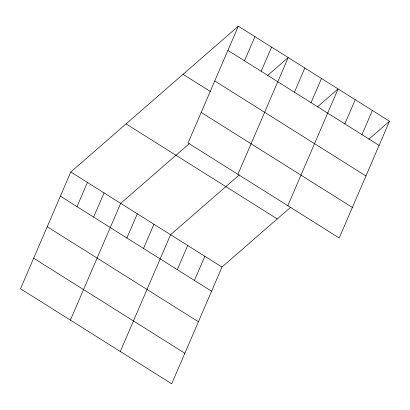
<?xml version="1.0" encoding="UTF-8"?>
<svg xmlns="http://www.w3.org/2000/svg" width="410" height="410" viewBox="0 0 410 410"><rect width="100%" height="100%" fill="white"/><g stroke="black" fill="none" stroke-linecap="round" stroke-linejoin="round"><path stroke-width="0.61" d="M238.312 26.204L188.026 142.967L339.213 237.995L389.5 121.237L238.312 26.204L70.786 172.005L20.5 288.763L171.687 383.796L221.974 267.033L290.546 207.352M77.003 206.635L87.417 182.455M93.634 217.085L104.048 192.91M70.392 320.123L120.678 203.365L189.251 143.684M126.895 237.995L137.309 213.815M143.526 248.445L153.94 224.27M244.529 60.834L254.943 36.659M120.284 351.483L170.57 234.725L239.143 175.044M261.16 71.289L271.574 47.109M177.294 269.672L187.703 245.493M237.918 174.327L288.204 57.564L267.53 75.553M194.427 280.44L204.841 256.265M294.421 92.194L304.835 68.019M311.052 102.649L321.466 78.474M287.81 205.687L338.096 88.924L317.422 106.918M344.82 123.871L355.229 99.697M361.953 134.644L372.367 110.464M368.831 139.226L389.5 121.237M227.898 50.379L379.086 145.412M214.743 80.934L365.93 175.967M183.029 74.318L210.386 91.517M201.182 112.412L352.374 207.445M126.07 123.892L277.257 218.919M70.786 172.005L221.974 267.033M60.372 196.18L211.56 291.213M47.217 226.73L198.404 321.763M33.656 258.213L184.849 353.241"/></g></svg>
